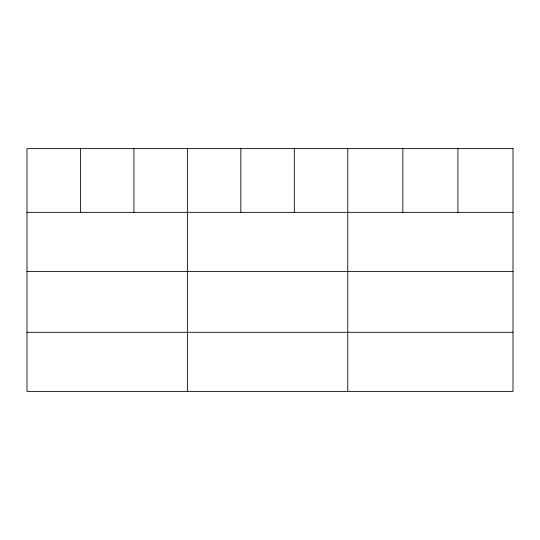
<?xml version="1.0" encoding="UTF-8"?>
<svg xmlns="http://www.w3.org/2000/svg" width="540" height="540" viewBox="0 0 540 540"><rect width="100%" height="100%" fill="white"/><g stroke="black" fill="none" stroke-linecap="round" stroke-linejoin="round"><path stroke-width="0.81" d="M27 212.341L513 212.341M27 271.424L513 271.424M27 332.296L513 332.296M457.92 148.615L457.92 212.341M402.84 148.615L402.84 212.341M347.76 148.615L347.76 391.385M294.3 148.615L294.3 212.341M240.84 148.615L240.84 212.341M187.38 148.615L187.38 391.385M133.92 148.615L133.92 212.341M80.46 148.615L80.46 212.341M513 148.615L27 148.615L27 391.385L513 391.385L513 148.615"/></g></svg>
